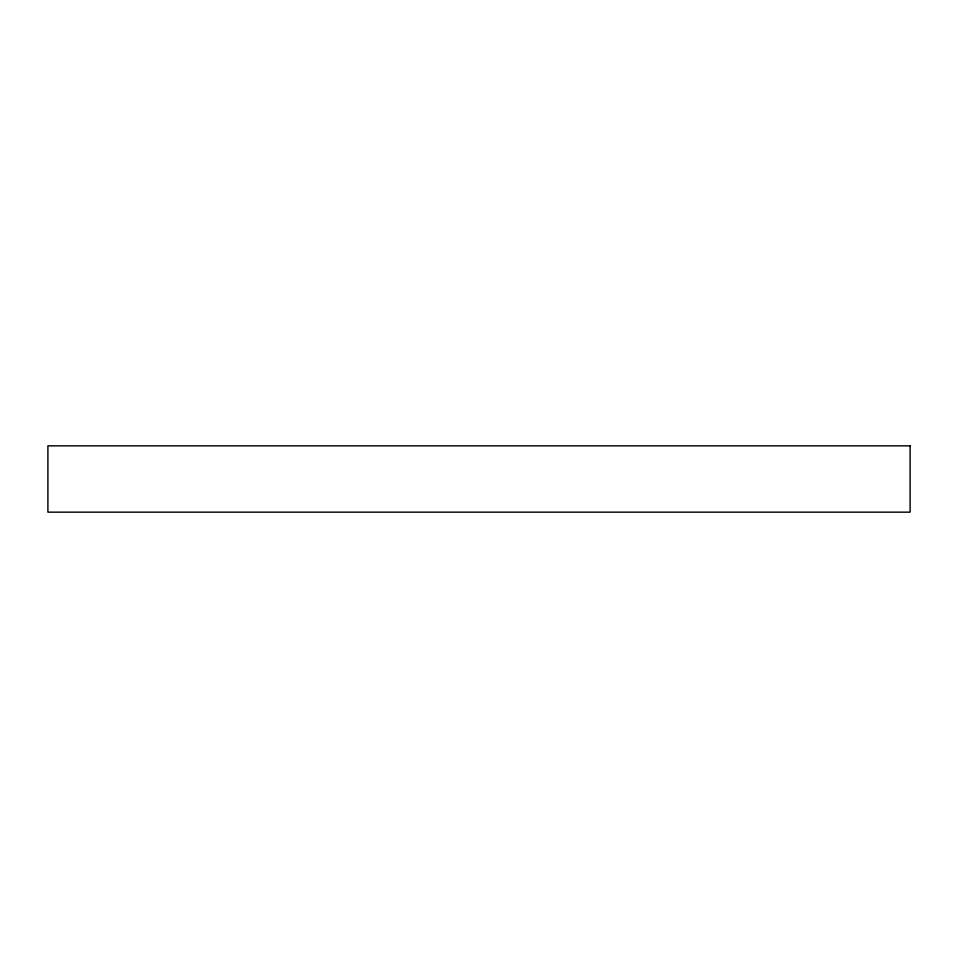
<?xml version="1.0" encoding="UTF-8"?>
<svg xmlns="http://www.w3.org/2000/svg" width="958" height="958" viewBox="0 0 958 958"><rect width="100%" height="100%" fill="white"/><g stroke="black" fill="none" stroke-linecap="round" stroke-linejoin="round"><path stroke-width="1.44" d="M910.1 445.841L47.9 445.841L47.9 512.159L910.1 512.159L910.1 445.841"/></g></svg>
